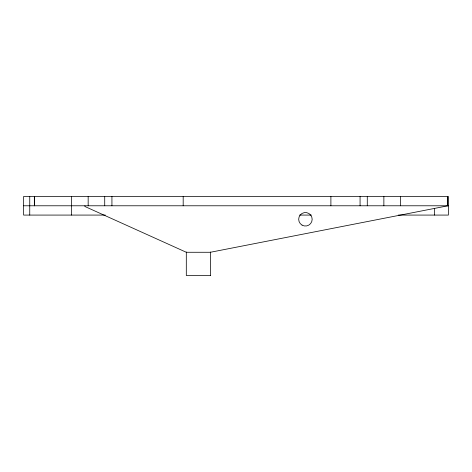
<?xml version="1.0" encoding="UTF-8"?>
<svg xmlns="http://www.w3.org/2000/svg" width="472" height="472" viewBox="0 0 472 472"><rect width="100%" height="100%" fill="white"/><g stroke="black" fill="none" stroke-linecap="round" stroke-linejoin="round"><path stroke-width="0.71" d="M447.987 205.78L210.382 252.272L186.304 252.272L84.883 206.482L84.883 205.78M23.6 205.78L448.4 205.78M105.321 215.079L23.6 215.079L23.6 196.488L448.4 196.488L448.4 215.079L398.291 215.079M299.549 215.079L311.361 215.079M210.713 275.512L186.304 275.512L186.304 252.013M447.68 196.488L447.68 205.78M447.603 196.488L447.603 205.78M434.452 208.642L434.452 215.079M400.451 196.488L400.451 205.78M383.866 196.488L383.866 205.78M367.281 196.488L367.281 205.78M360.071 196.488L360.071 205.78M330.896 196.488L330.896 205.78M210.382 252.013L210.382 275.512M183.183 196.488L183.183 205.78M111.929 196.488L111.929 205.78M104.719 196.488L104.719 205.78M88.164 196.488L88.164 205.78M71.614 196.488L71.614 215.079M34.438 196.488L34.438 205.78M34.338 196.488L34.338 205.78M29.748 196.488L29.748 215.079M302.056 225.12A6.738 6.738 0 0 0 312.169 219.279A6.738 6.738 0 0 0 302.056 213.444A6.738 6.738 0 0 0 302.056 225.12"/></g></svg>
